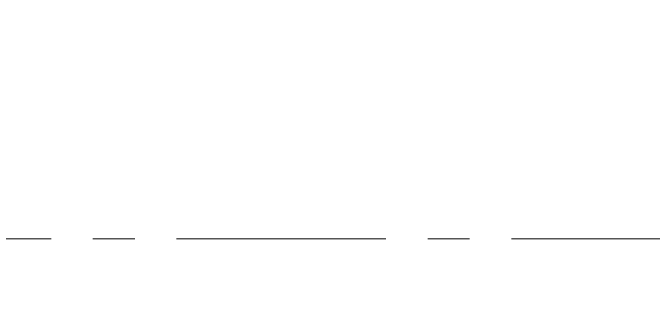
# Model space of a CAD drawing. Header units: millimetres. Extents: x -85420 to 1195317, y -69347 to 470418.
# Drawn here: x 705941 to 709766, y 59772 to 61464 of the extents above; entities that cross this region are included whole.
import ezdxf

# ---------------------------------------------------------------- set-up
doc = ezdxf.new("R2010")
doc.units = ezdxf.units.MM
doc.linetypes.add('CENTER', pattern=[2, 1.25, -0.25, 0.25, -0.25])
for name, color, linetype, lineweight in [('АР_Оси', 7, 'Continuous', 25), ('АР_Подоконники', 163, 'Continuous', 9), ('АР_Сущ Несущая стена', 250, 'Continuous', 50)]:
    doc.layers.add(name, color=color, linetype=linetype, lineweight=lineweight)

msp = doc.modelspace()

# ---------------------------------------------------------------- linework, layer by layer
at = {"layer": 'АР_Оси', "linetype": 'CENTER', "lineweight": 9, "ltscale": 1000}
msp.add_line((674919.3, 60114.7), (758097.7, 60114.7), dxfattribs=at)
at = {"layer": 'АР_Подоконники', "lineweight": 9, "ltscale": 100}
for centre, radius, start, end in [((702181.5, 62992.6), 8924.1, 271.10883, 356.40396), ((702171.2, 63005), 8940.2, 271.69125, 356.32908)]:
    msp.add_arc(centre, radius, start, end, dxfattribs=at)
at = {"layer": 'АР_Сущ Несущая стена', "lineweight": 9, "ltscale": 100}
for centre, radius, start, end in [((702162.9, 63016.6), 9144.3, 272.82064, 356.28873), ((702170.6, 62998.6), 9778.7, 272.59255, 356.63539)]:
    msp.add_arc(centre, radius, start, end, dxfattribs=at)

doc.saveas('drawing.dxf')
